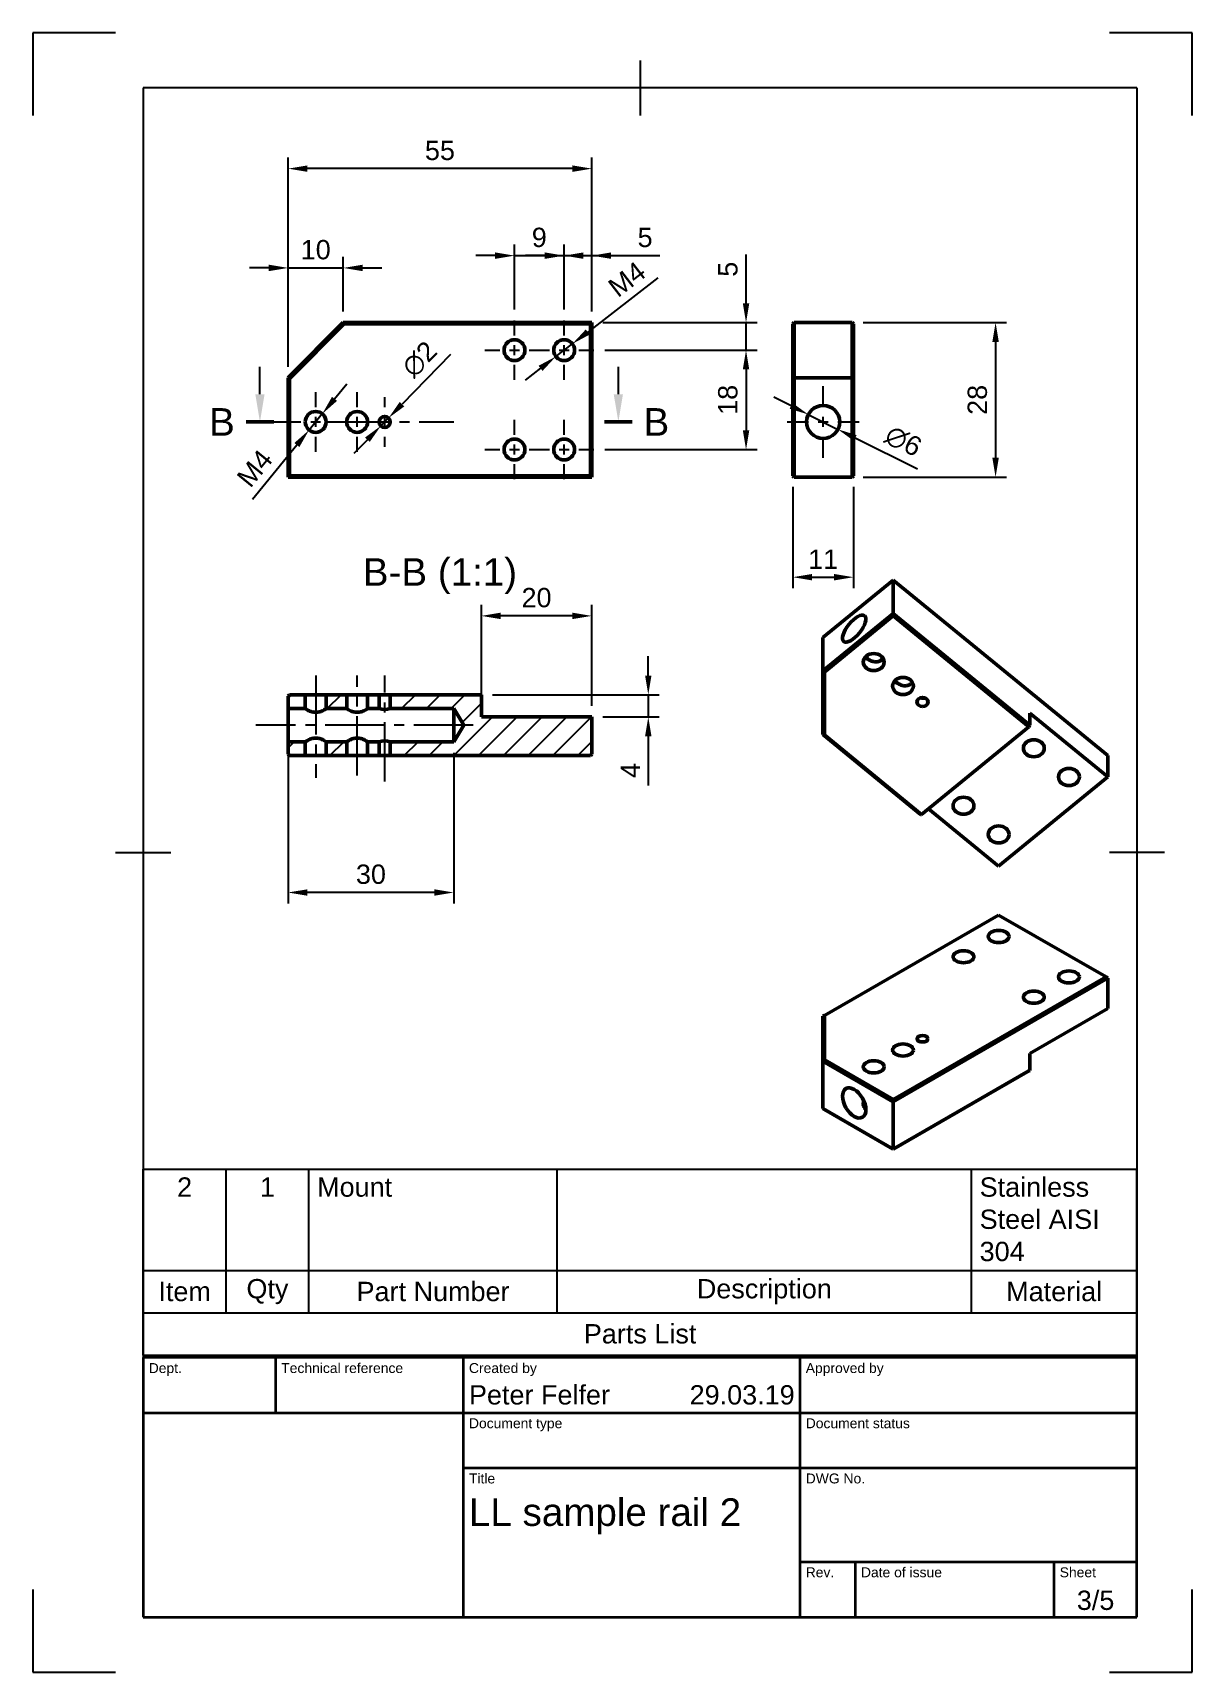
# Model space of a CAD drawing. Header units: millimetres. Extents: x 0 to 210, y 0 to 297.
import ezdxf
from ezdxf.enums import TextEntityAlignment as Align

# ---------------------------------------------------------------- set-up
doc = ezdxf.new("R2010")
doc.units = ezdxf.units.MM
doc.header["$LTSCALE"] = 0.75
doc.linetypes.add('CENTER2', pattern=[28.575, 19.05, -3.175, 3.175, -3.175])
for name, color, linetype, lineweight in [('Border', 7, 'Continuous', 25), ('FD_Dimensions', 7, 'Continuous', 25), ('Hatching', 7, 'Continuous', 25), ('Parts Lists', 7, 'Continuous', 25), ('Section Lines', 7, 'Continuous', 25), ('Smart Centers', 7, 'CENTER2', 25), ('TitleBlock', 7, 'Continuous', 35), ('View Labels', 7, 'Continuous', 25), ('Visible', 7, 'Continuous', 50)]:
    doc.layers.add(name, color=color, linetype=linetype, lineweight=lineweight)
doc.styles.add('FusionTitle', font='')
doc.styles.get("Standard").update_dxf_attribs({"font": 'arial.ttf'})
doc.styles.get('FusionTitle').set_extended_font_data('Arial Unicode MS')
doc.dimstyles.new('Dim-ISO-25', dxfattribs={"dimtxt": 3.5, "dimasz": 3.5, "dimexe": 2, "dimexo": 2, "dimgap": 1.5, "dimtad": 1, "dimzin": 12, "dimdsep": 46, "dimtxsty": 'Standard', "dimcen": 0, "dimazin": 3, "dimtp": 0.1, "dimtm": 0.1, "dimtfac": 0.714, "dimtmove": 0, "dimatfit": 3, "dimfxl": 1, "dimtzin": 12, "dimarcsym": 0})

# ---------------------------------------------------------------- blocks, each defined once
blk = doc.blocks.new('ISO_A4(P)_SHEET')
at = {"layer": 'Border'}
for p, q in [((15, 297), (0, 297)), ((0, 297), (0, 282)), ((210, 297), (195, 297)), ((210, 282), (210, 297)), ((110, 292), (110, 282)), ((200, 287), (20, 287)), ((20, 287), (20, 10)), ((200, 287), (200, 10)), ((15, 148.5), (25, 148.5)), ((205, 148.5), (195, 148.5)), ((0, 15), (0, 0)), ((210, 0), (210, 15)), ((20, 10), (200, 10)), ((0, 0), (15, 0)), ((195, 0), (210, 0))]:
    blk.add_line(p, q, dxfattribs=at)
blk = doc.blocks.new('ISO_TITLEBLOCK')
at = {"layer": 'TitleBlock'}
for p, q in [((0, 47), (-180, 47)), ((-180, 47), (-180, 0)), ((-156, 37), (-156, 47)), ((-122, 0), (-122, 47)), ((-61, 0), (-61, 47)), ((0, 0), (0, 47)), ((-180, 37), (0, 37)), ((-122, 27), (0, 27)), ((-61, 10), (0, 10)), ((-51, 0), (-51, 10)), ((-15, 0), (-15, 10)), ((-180, 0), (0, 0))]:
    blk.add_line(p, q, dxfattribs=at)
at = {"layer": 'TitleBlock', "style": 'FusionTitle'}
for s, p in [('Dept.', (-179, 46)), ('Technical reference', (-155, 46)), ('Created by', (-121, 46)), ('Approved by', (-60, 46)), ('Document type', (-121, 36)), ('Document status', (-60, 36)), ('Title', (-121, 26)), ('DWG No.', (-60, 26)), ('Rev.', (-60, 9)), ('Date of issue', (-50, 9)), ('Sheet', (-14, 9))]:
    blk.add_text(s, height=1.8, dxfattribs=at).set_placement(p, align=Align.TOP_LEFT)
for tag, p, height in [('DEPT', (-179, 38.5), 3.5), ('TECHNICAL_REFERENCE', (-155, 38.5), 3.5), ('CREATED_BY', (-121, 38.5), 3.5), ('APPROVED_BY', (-60, 38.5), 3.5), ('DOCUMENT_TYPE', (-121, 28.5), 3.5), ('DOCUMENT_STATUS', (-60, 28.5), 3.5), ('TITLE_1', (-121, 16.5), 5), ('TITLE_2', (-121, 9), 5), ('TITLE_3', (-121, 1.5), 5), ('DATE_OF_ISSUE', (-50, 1.5), 3.5)]:
    blk.add_attdef(tag, p, '', height=height, dxfattribs=at)
for tag, p in [('CREATED_DATE', (-62, 38.5)), ('APPROVED_DATE', (-1, 38.5))]:
    blk.add_attdef(tag, text='', height=3.5, dxfattribs=at).set_placement(p, align=Align.RIGHT)
for tag, height, p in [('DRAWING_NUMBER', 5, (-30.5, 16.6)), ('REV', 3.5, (-56, 3.1)), ('SHEET', 3.5, (-7.5, 3.1))]:
    blk.add_attdef(tag, text='', height=height, dxfattribs=at).set_placement(p, align=Align.MIDDLE)
blk = doc.blocks.new('*U8')
at = {"layer": 'Smart Centers', "color": 0, "ltscale": 0.75, "transparency": 16777216}
for p, q in [((0, 2.678906), (0, 5.39155)), ((-10.098948, 0), (-2.678906, 0)), ((2.678906, 0), (24.990001, 0)), ((0, -5.39155), (0, -2.678906))]:
    blk.add_line(p, q, dxfattribs=at)
at = {"layer": 'Smart Centers', "color": 0, "linetype": 'Continuous', "ltscale": 0.75, "transparency": 16777216}
for p, q in [((-0.892969, 0), (0.892969, 0)), ((0, -0.892969), (0, 0.892969))]:
    blk.add_line(p, q, dxfattribs=at)
blk = doc.blocks.new('*U9')
at = {"layer": 'Smart Centers', "color": 0, "ltscale": 0.75, "transparency": 16777216}
blk.add_line((9.25, 0), (-30.071452, 0), dxfattribs=at)
blk = doc.blocks.new('*U10')
at = {"layer": 'Smart Centers', "color": 0, "ltscale": 0.75, "transparency": 16777216}
blk.add_line((0, 4.75), (0, -13.811712), dxfattribs=at)
blk = doc.blocks.new('*U11')
at = {"layer": 'Smart Centers', "color": 0, "ltscale": 0.75, "transparency": 16777216}
blk.add_line((0, -13.348011), (0, 4.75), dxfattribs=at)
blk = doc.blocks.new('*U12')
at = {"layer": 'Smart Centers', "color": 0, "ltscale": 0.75, "transparency": 16777216}
blk.add_line((0, -14.429978), (0, 4.75), dxfattribs=at)
blk = doc.blocks.new('*U13')
at = {"layer": 'Smart Centers', "color": 0, "ltscale": 0.75, "transparency": 16777216}
for p, q in [((0, 2.678906), (0, 5.39155)), ((-5.39155, 0), (-2.678906, 0)), ((2.678906, 0), (5.39155, 0)), ((0, -5.39155), (0, -2.678906))]:
    blk.add_line(p, q, dxfattribs=at)
at = {"layer": 'Smart Centers', "color": 0, "linetype": 'Continuous', "ltscale": 0.75, "transparency": 16777216}
for p, q in [((-0.892969, 0), (0.892969, 0)), ((0, -0.892969), (0, 0.892969))]:
    blk.add_line(p, q, dxfattribs=at)
blk = doc.blocks.new('*U14')
at = {"layer": 'Smart Centers', "color": 0, "ltscale": 0.75, "transparency": 16777216}
for p, q in [((0, 2.678906), (0, 4.5)), ((-4.5, 0), (-2.678906, 0)), ((2.678906, 0), (4.5, 0)), ((0, -4.5), (0, -2.678906))]:
    blk.add_line(p, q, dxfattribs=at)
at = {"layer": 'Smart Centers', "color": 0, "linetype": 'Continuous', "ltscale": 0.75, "transparency": 16777216}
for p, q in [((-0.892969, 0), (0.892969, 0)), ((0, -0.892969), (0, 0.892969))]:
    blk.add_line(p, q, dxfattribs=at)
blk = doc.blocks.new('*U15')
at = {"layer": 'Smart Centers', "color": 0, "ltscale": 0.75, "transparency": 16777216}
for p, q in [((0, 2.678906), (0, 5.39155)), ((-5.39155, 0), (-2.678906, 0)), ((2.678906, 0), (5.39155, 0)), ((0, -5.39155), (0, -2.678906))]:
    blk.add_line(p, q, dxfattribs=at)
at = {"layer": 'Smart Centers', "color": 0, "linetype": 'Continuous', "ltscale": 0.75, "transparency": 16777216}
for p, q in [((-0.892969, 0), (0.892969, 0)), ((0, -0.892969), (0, 0.892969))]:
    blk.add_line(p, q, dxfattribs=at)
blk = doc.blocks.new('*U16')
at = {"layer": 'Smart Centers', "color": 0, "ltscale": 0.75, "transparency": 16777216}
for p, q in [((0, 2.678906), (0, 5.39155)), ((-5.39155, 0), (-2.678906, 0)), ((2.678906, 0), (5.39155, 0)), ((0, -5.39155), (0, -2.678906))]:
    blk.add_line(p, q, dxfattribs=at)
at = {"layer": 'Smart Centers', "color": 0, "linetype": 'Continuous', "ltscale": 0.75, "transparency": 16777216}
for p, q in [((-0.892969, 0), (0.892969, 0)), ((0, -0.892969), (0, 0.892969))]:
    blk.add_line(p, q, dxfattribs=at)
blk = doc.blocks.new('*U17')
at = {"layer": 'Smart Centers', "color": 0, "ltscale": 0.75, "transparency": 16777216}
for p, q in [((0, 2.678906), (0, 5.39155)), ((-5.39155, 0), (-2.678906, 0)), ((2.678906, 0), (5.39155, 0)), ((0, -5.39155), (0, -2.678906))]:
    blk.add_line(p, q, dxfattribs=at)
at = {"layer": 'Smart Centers', "color": 0, "linetype": 'Continuous', "ltscale": 0.75, "transparency": 16777216}
for p, q in [((-0.892969, 0), (0.892969, 0)), ((0, -0.892969), (0, 0.892969))]:
    blk.add_line(p, q, dxfattribs=at)
blk = doc.blocks.new('*U18')
at = {"layer": 'Smart Centers', "color": 0, "ltscale": 0.75, "transparency": 16777216}
for p, q in [((0, 2.678906), (0, 5.39155)), ((-5.39155, 0), (-2.678906, 0)), ((2.678906, 0), (5.39155, 0)), ((0, -5.39155), (0, -2.678906))]:
    blk.add_line(p, q, dxfattribs=at)
at = {"layer": 'Smart Centers', "color": 0, "linetype": 'Continuous', "ltscale": 0.75, "transparency": 16777216}
for p, q in [((-0.892969, 0), (0.892969, 0)), ((0, -0.892969), (0, 0.892969))]:
    blk.add_line(p, q, dxfattribs=at)
blk = doc.blocks.new('*U19')
at = {"layer": 'Smart Centers', "color": 0, "ltscale": 0.75, "transparency": 16777216}
for p, q in [((0, 2.678906), (0, 6.5)), ((-6.5, 0), (-2.678906, 0)), ((2.678906, 0), (6.5, 0)), ((0, -6.5), (0, -2.678906))]:
    blk.add_line(p, q, dxfattribs=at)
at = {"layer": 'Smart Centers', "color": 0, "linetype": 'Continuous', "ltscale": 0.75, "transparency": 16777216}
for p, q in [((-0.892969, 0), (0.892969, 0)), ((0, -0.892969), (0, 0.892969))]:
    blk.add_line(p, q, dxfattribs=at)
blk = doc.blocks.new('*D37')
at = {"layer": 'Defpoints', "color": 0, "transparency": 16777216}
for p in [(46.242627, 272.389426), (101.242627, 244.502981), (46.242627, 234.502981)]:
    blk.add_point(p, dxfattribs=at)
at = {"layer": 'FD_Dimensions', "lineweight": -2, "transparency": 16777216}
for p, q in [((46.242627, 236.502981), (46.242627, 274.389426)), ((101.242627, 246.502981), (101.242627, 274.389426)), ((97.742627, 272.389426), (49.742627, 272.389426))]:
    blk.add_line(p, q, dxfattribs=at)
at = {"layer": 'FD_Dimensions', "transparency": 16777216}
for points in [[(49.742627, 272.972759), (49.742627, 271.806093), (46.242627, 272.389426)], [(97.742627, 272.972759), (97.742627, 271.806093), (101.242627, 272.389426)]]:
    blk.add_solid(points, dxfattribs=at)
at = {"layer": 'FD_Dimensions', "color": 0, "transparency": 16777216, "insert": (73.742627, 275.669269), "char_height": 3.5, "attachment_point": 5}
blk.add_mtext('55', dxfattribs=at)
blk = doc.blocks.new('*D38')
at = {"layer": 'Defpoints', "color": 0, "transparency": 16777216}
for p in [(148.399711, 244.502981), (148.399711, 216.502981), (174.383831, 216.502981)]:
    blk.add_point(p, dxfattribs=at)
at = {"layer": 'FD_Dimensions', "lineweight": -2, "transparency": 16777216}
for p, q in [((150.399711, 244.502981), (176.383831, 244.502981)), ((174.383831, 241.002981), (174.383831, 220.002981)), ((150.399711, 216.502981), (176.383831, 216.502981))]:
    blk.add_line(p, q, dxfattribs=at)
at = {"layer": 'FD_Dimensions', "transparency": 16777216}
for points in [[(173.800497, 241.002981), (174.967164, 241.002981), (174.383831, 244.502981)], [(173.800497, 220.002981), (174.967164, 220.002981), (174.383831, 216.502981)]]:
    blk.add_solid(points, dxfattribs=at)
at = {"layer": 'FD_Dimensions', "color": 0, "transparency": 16777216, "insert": (171.096825, 230.502981), "char_height": 3.5, "attachment_point": 5, "rotation": 90}
blk.add_mtext('28', dxfattribs=at)
blk = doc.blocks.new('*D39')
at = {"layer": 'Defpoints', "color": 0, "transparency": 16777216}
for p in [(137.649711, 216.752981), (148.649711, 216.752981), (148.649711, 198.375778)]:
    blk.add_point(p, dxfattribs=at)
at = {"layer": 'FD_Dimensions', "lineweight": -2, "transparency": 16777216}
for p, q in [((137.649711, 214.752981), (137.649711, 196.375778)), ((148.649711, 214.752981), (148.649711, 196.375778)), ((141.149711, 198.375778), (145.149711, 198.375778))]:
    blk.add_line(p, q, dxfattribs=at)
at = {"layer": 'FD_Dimensions', "transparency": 16777216}
for points in [[(141.149711, 198.959111), (141.149711, 197.792444), (137.649711, 198.375778)], [(145.149711, 198.959111), (145.149711, 197.792444), (148.649711, 198.375778)]]:
    blk.add_solid(points, dxfattribs=at)
at = {"layer": 'FD_Dimensions', "color": 0, "transparency": 16777216, "insert": (143.149711, 201.63294), "char_height": 3.5, "attachment_point": 5}
blk.add_mtext('11', dxfattribs=at)
blk = doc.blocks.new('*D40')
at = {"layer": 'Defpoints', "color": 0, "transparency": 16777216}
for p in [(140.467524, 227.846808), (145.831898, 225.159153)]:
    blk.add_point(p, dxfattribs=at)
at = {"layer": 'FD_Dimensions', "lineweight": -2, "transparency": 16777216}
for p, q in [((137.338306, 229.414607), (134.209087, 230.982406)), ((140.467524, 227.846808), (145.831898, 225.159153)), ((160.226241, 217.947309), (148.961116, 223.591354))]:
    blk.add_line(p, q, dxfattribs=at)
at = {"layer": 'FD_Dimensions', "transparency": 16777216}
for points in [[(137.599606, 229.936143), (137.077006, 228.893071), (140.467524, 227.846808)], [(149.222416, 224.112891), (148.699816, 223.069818), (145.831898, 225.159153)]]:
    blk.add_solid(points, dxfattribs=at)
at = {"layer": 'FD_Dimensions', "color": 0, "transparency": 16777216, "insert": (157.674524, 223.011736), "char_height": 3.5, "attachment_point": 5, "rotation": 333.38821164}
blk.add_mtext('∅6', dxfattribs=at)
blk = doc.blocks.new('*D41')
at = {"layer": 'Defpoints', "color": 0, "transparency": 16777216}
for p in [(46.242627, 168.565416), (76.242627, 168.565416), (46.242627, 141.251616)]:
    blk.add_point(p, dxfattribs=at)
at = {"layer": 'FD_Dimensions', "lineweight": -2, "transparency": 16777216}
for p, q in [((46.242627, 166.565416), (46.242627, 139.251616)), ((76.242627, 166.565416), (76.242627, 139.251616)), ((72.742627, 141.251616), (49.742627, 141.251616))]:
    blk.add_line(p, q, dxfattribs=at)
at = {"layer": 'FD_Dimensions', "transparency": 16777216}
for points in [[(49.742627, 141.834949), (49.742627, 140.668282), (46.242627, 141.251616)], [(72.742627, 141.834949), (72.742627, 140.668282), (76.242627, 141.251616)]]:
    blk.add_solid(points, dxfattribs=at)
at = {"layer": 'FD_Dimensions', "color": 0, "transparency": 16777216, "insert": (61.242627, 144.539815), "char_height": 3.5, "attachment_point": 5}
blk.add_mtext('30', dxfattribs=at)
blk = doc.blocks.new('*D42')
at = {"layer": 'Defpoints', "color": 0, "transparency": 16777216}
for p in [(81.242627, 191.364406), (81.242627, 173.065416), (101.242627, 173.065416)]:
    blk.add_point(p, dxfattribs=at)
at = {"layer": 'FD_Dimensions', "lineweight": -2, "transparency": 16777216}
for p, q in [((81.242627, 175.065416), (81.242627, 193.364406)), ((101.242627, 175.065416), (101.242627, 193.364406)), ((97.742627, 191.364406), (84.742627, 191.364406))]:
    blk.add_line(p, q, dxfattribs=at)
at = {"layer": 'FD_Dimensions', "transparency": 16777216}
for points in [[(84.742627, 191.947739), (84.742627, 190.781072), (81.242627, 191.364406)], [(97.742627, 191.947739), (97.742627, 190.781072), (101.242627, 191.364406)]]:
    blk.add_solid(points, dxfattribs=at)
at = {"layer": 'FD_Dimensions', "color": 0, "transparency": 16777216, "insert": (91.242627, 194.651411), "char_height": 3.5, "attachment_point": 5}
blk.add_mtext('20', dxfattribs=at)
blk = doc.blocks.new('*D43')
at = {"layer": 'Defpoints', "color": 0, "transparency": 16777216}
for p in [(81.242627, 177.065416), (101.242627, 173.065416), (111.480385, 173.065416)]:
    blk.add_point(p, dxfattribs=at)
at = {"layer": 'FD_Dimensions', "lineweight": -2, "transparency": 16777216}
for p, q in [((111.480385, 180.565416), (111.480385, 184.065416)), ((83.242627, 177.065416), (113.480385, 177.065416)), ((111.480385, 177.065416), (111.480385, 173.065416)), ((103.242627, 173.065416), (113.480385, 173.065416)), ((111.480385, 169.565416), (111.480385, 160.644543))]:
    blk.add_line(p, q, dxfattribs=at)
at = {"layer": 'FD_Dimensions', "transparency": 16777216}
for points in [[(110.897052, 180.565416), (112.063719, 180.565416), (111.480385, 177.065416)], [(110.897052, 169.565416), (112.063719, 169.565416), (111.480385, 173.065416)]]:
    blk.add_solid(points, dxfattribs=at)
at = {"layer": 'FD_Dimensions', "color": 0, "transparency": 16777216, "insert": (108.230385, 163.354979), "char_height": 3.5, "attachment_point": 5, "rotation": 90}
blk.add_mtext('4', dxfattribs=at)
blk = doc.blocks.new('*D44')
at = {"layer": 'Defpoints', "color": 0, "transparency": 16777216}
for p in [(56.242627, 254.402476), (56.242627, 244.502981), (46.242627, 234.502981)]:
    blk.add_point(p, dxfattribs=at)
at = {"layer": 'FD_Dimensions', "lineweight": -2, "transparency": 16777216}
for p, q in [((46.242627, 236.502981), (46.242627, 256.402476)), ((56.242627, 246.502981), (56.242627, 256.402476)), ((42.742627, 254.402476), (39.242627, 254.402476)), ((46.242627, 254.402476), (56.242627, 254.402476)), ((59.742627, 254.402476), (63.242627, 254.402476))]:
    blk.add_line(p, q, dxfattribs=at)
at = {"layer": 'FD_Dimensions', "transparency": 16777216}
for points in [[(42.742627, 254.985809), (42.742627, 253.819142), (46.242627, 254.402476)], [(59.742627, 254.985809), (59.742627, 253.819142), (56.242627, 254.402476)]]:
    blk.add_solid(points, dxfattribs=at)
at = {"layer": 'FD_Dimensions', "color": 0, "transparency": 16777216, "insert": (51.242627, 257.689481), "char_height": 3.5, "attachment_point": 5}
blk.add_mtext('10', dxfattribs=at)
blk = doc.blocks.new('*D45')
at = {"layer": 'Defpoints', "color": 0, "transparency": 16777216}
for p in [(63.044976, 225.786543), (64.440278, 227.219419)]:
    blk.add_point(p, dxfattribs=at)
at = {"layer": 'FD_Dimensions', "lineweight": -2, "transparency": 16777216}
for p, q in [((75.649088, 238.730076), (66.882055, 229.726952)), ((63.044976, 225.786543), (64.440278, 227.219419)), ((60.603199, 223.279009), (58.161421, 220.771476))]:
    blk.add_line(p, q, dxfattribs=at)
at = {"layer": 'FD_Dimensions', "transparency": 16777216}
for points in [[(66.464133, 230.133915), (67.299978, 229.319989), (64.440278, 227.219419)], [(60.185277, 223.685972), (61.021121, 222.872046), (63.044976, 225.786543)]]:
    blk.add_solid(points, dxfattribs=at)
at = {"layer": 'FD_Dimensions', "color": 0, "transparency": 16777216, "insert": (70.061396, 237.843752), "char_height": 3.5, "attachment_point": 5, "rotation": 45.76116318}
blk.add_mtext('∅2', dxfattribs=at)
blk = doc.blocks.new('*D46')
at = {"layer": 'Defpoints', "color": 0, "transparency": 16777216}
for p in [(97.741408, 240.656938), (94.743846, 238.349023)]:
    blk.add_point(p, dxfattribs=at)
at = {"layer": 'FD_Dimensions', "lineweight": -2, "transparency": 16777216}
for p, q in [((113.231802, 252.58347), (100.514653, 242.792145)), ((94.743846, 238.349023), (97.741408, 240.656938)), ((91.970601, 236.213816), (89.197355, 234.078609))]:
    blk.add_line(p, q, dxfattribs=at)
at = {"layer": 'FD_Dimensions', "transparency": 16777216}
for points in [[(100.158785, 243.254353), (100.870521, 242.329938), (97.741408, 240.656938)], [(91.614733, 236.676024), (92.326469, 235.751608), (94.743846, 238.349023)]]:
    blk.add_solid(points, dxfattribs=at)
at = {"layer": 'FD_Dimensions', "color": 0, "transparency": 16777216, "insert": (107.60703, 252.354477), "char_height": 3.5, "attachment_point": 5, "rotation": 37.59376886}
blk.add_mtext('M4', dxfattribs=at)
blk = doc.blocks.new('*D47')
at = {"layer": 'Defpoints', "color": 0, "transparency": 16777216}
for p in [(52.438174, 227.968801), (50.047081, 225.03716)]:
    blk.add_point(p, dxfattribs=at)
at = {"layer": 'FD_Dimensions', "lineweight": -2, "transparency": 16777216}
for p, q in [((54.650334, 230.681059), (56.862495, 233.393318)), ((52.438174, 227.968801), (50.047081, 225.03716)), ((39.807807, 212.48312), (47.83492, 222.324902))]:
    blk.add_line(p, q, dxfattribs=at)
at = {"layer": 'FD_Dimensions', "transparency": 16777216}
for points in [[(54.198291, 231.049753), (55.102377, 230.312366), (52.438174, 227.968801)], [(47.382877, 222.693595), (48.286963, 221.956208), (50.047081, 225.03716)]]:
    blk.add_solid(points, dxfattribs=at)
at = {"layer": 'FD_Dimensions', "color": 0, "transparency": 16777216, "insert": (40.194494, 218.099256), "char_height": 3.5, "attachment_point": 5, "rotation": 50.79877016}
blk.add_mtext('M4', dxfattribs=at)
blk = doc.blocks.new('*D48')
at = {"layer": 'Defpoints', "color": 0, "transparency": 16777216}
for p in [(96.242627, 256.626545), (87.242627, 244.894531), (96.242627, 244.894531)]:
    blk.add_point(p, dxfattribs=at)
at = {"layer": 'FD_Dimensions', "lineweight": -2, "transparency": 16777216}
for p, q in [((87.242627, 246.894531), (87.242627, 258.626545)), ((96.242627, 246.894531), (96.242627, 258.626545)), ((83.742627, 256.626545), (80.242627, 256.626545)), ((87.242627, 256.626545), (96.242627, 256.626545)), ((99.742627, 256.626545), (103.242627, 256.626545))]:
    blk.add_line(p, q, dxfattribs=at)
at = {"layer": 'FD_Dimensions', "transparency": 16777216}
for points in [[(83.742627, 257.209878), (83.742627, 256.043211), (87.242627, 256.626545)], [(99.742627, 257.209878), (99.742627, 256.043211), (96.242627, 256.626545)]]:
    blk.add_solid(points, dxfattribs=at)
at = {"layer": 'FD_Dimensions', "color": 0, "transparency": 16777216, "insert": (91.742627, 259.91355), "char_height": 3.5, "attachment_point": 5}
blk.add_mtext('9', dxfattribs=at)
blk = doc.blocks.new('*D49')
at = {"layer": 'Defpoints', "color": 0, "transparency": 16777216}
for p in [(101.242627, 256.626545), (96.242627, 244.894531), (101.242627, 244.502981)]:
    blk.add_point(p, dxfattribs=at)
at = {"layer": 'FD_Dimensions', "lineweight": -2, "transparency": 16777216}
for p, q in [((96.242627, 246.894531), (96.242627, 258.626545)), ((101.242627, 246.502981), (101.242627, 258.626545)), ((92.742627, 256.626545), (89.242627, 256.626545)), ((96.242627, 256.626545), (101.242627, 256.626545)), ((104.742627, 256.626545), (113.563227, 256.626545))]:
    blk.add_line(p, q, dxfattribs=at)
at = {"layer": 'FD_Dimensions', "transparency": 16777216}
for points in [[(92.742627, 257.209878), (92.742627, 256.043211), (96.242627, 256.626545)], [(104.742627, 257.209878), (104.742627, 256.043211), (101.242627, 256.626545)]]:
    blk.add_solid(points, dxfattribs=at)
at = {"layer": 'FD_Dimensions', "color": 0, "transparency": 16777216, "insert": (110.902927, 259.906388), "char_height": 3.5, "attachment_point": 5}
blk.add_mtext('5', dxfattribs=at)
blk = doc.blocks.new('*D50')
at = {"layer": 'Defpoints', "color": 0, "transparency": 16777216}
for p in [(101.634177, 239.502981), (101.634177, 221.502981), (129.19037, 221.502981)]:
    blk.add_point(p, dxfattribs=at)
at = {"layer": 'FD_Dimensions', "color": 0, "lineweight": -2, "transparency": 16777216}
for p, q in [((103.634177, 239.502981), (131.19037, 239.502981)), ((129.19037, 236.002981), (129.19037, 225.002981)), ((103.634177, 221.502981), (131.19037, 221.502981))]:
    blk.add_line(p, q, dxfattribs=at)
at = {"layer": 'FD_Dimensions', "color": 0, "transparency": 16777216}
for points in [[(128.607037, 236.002981), (129.773703, 236.002981), (129.19037, 239.502981)], [(128.607037, 225.002981), (129.773703, 225.002981), (129.19037, 221.502981)]]:
    blk.add_solid(points, dxfattribs=at)
at = {"layer": 'FD_Dimensions', "color": 0, "transparency": 16777216, "insert": (125.903364, 230.502981), "char_height": 3.5, "attachment_point": 5, "rotation": 90}
blk.add_mtext('18', dxfattribs=at)
blk = doc.blocks.new('*D51')
at = {"layer": 'Defpoints', "color": 0, "transparency": 16777216}
for p in [(101.242627, 244.502981), (101.634177, 239.502981), (129.19037, 239.502981)]:
    blk.add_point(p, dxfattribs=at)
at = {"layer": 'FD_Dimensions', "color": 0, "lineweight": -2, "transparency": 16777216}
for p, q in [((129.19037, 248.002981), (129.19037, 256.823581)), ((103.242627, 244.502981), (131.19037, 244.502981)), ((129.19037, 239.502981), (129.19037, 244.502981)), ((103.634177, 239.502981), (131.19037, 239.502981)), ((129.19037, 236.002981), (129.19037, 232.502981))]:
    blk.add_line(p, q, dxfattribs=at)
at = {"layer": 'FD_Dimensions', "color": 0, "transparency": 16777216}
for points in [[(128.607037, 248.002981), (129.773703, 248.002981), (129.19037, 244.502981)], [(128.607037, 236.002981), (129.773703, 236.002981), (129.19037, 239.502981)]]:
    blk.add_solid(points, dxfattribs=at)
at = {"layer": 'FD_Dimensions', "color": 0, "transparency": 16777216, "insert": (125.910527, 254.163281), "char_height": 3.5, "attachment_point": 5, "rotation": 90}
blk.add_mtext('5', dxfattribs=at)
blk = doc.blocks.new('*T35')
at = {"layer": 'Parts Lists', "color": 0, "linetype": 'ByBlock', "lineweight": -2, "transparency": 16777216}
for p, q in [((0, 33.695771), (180, 33.695771)), ((0, 0), (0, 33.695771)), ((15, 7.666667), (15, 33.695771)), ((30, 7.666667), (30, 33.695771)), ((75, 7.666667), (75, 33.695771)), ((150, 7.666667), (150, 33.695771)), ((180, 0), (180, 33.695771)), ((0, 15.333333), (180, 15.333333)), ((0, 7.666667), (180, 7.666667)), ((0, 0), (180, 0))]:
    blk.add_line(p, q, dxfattribs=at)
at = {"layer": 'Parts Lists', "color": 0, "transparency": 16777216, "char_height": 3.5}
for s, insert, width, attachment_point in [('2', (7.5, 32.195771), 12, 2), ('1', (22.5, 32.195771), 12, 2), ('Mount', (31.5, 32.195771), 42, 1), ('Stainless Steel AISI 304', (151.5, 32.195771), 27, 1), ('Item', (7.5, 11.5), 12, 5), ('Qty', (22.5, 11.5), 12, 5), ('Part Number', (52.5, 11.5), 42, 5), ('Description', (112.5, 11.5), 72, 5), ('Material', (165, 11.5), 27, 5), ('Parts List', (90, 3.833333), 177, 5)]:
    blk.add_mtext(s, dxfattribs=dict(at, insert=insert, width=width, attachment_point=attachment_point))

msp = doc.modelspace()

# ---------------------------------------------------------------- hatches: boundary and pattern name
at = {"layer": 'Hatching'}
h = msp.add_hatch(dxfattribs=at)
h.set_pattern_fill('ANSI31', color=256, style=0)
h.paths.add_polyline_path([(46.493, 177.065), (46.243, 176.815), (46.243, 174.565), (49.351, 174.565), (49.351, 177.065)], flags=0)
h.paths.add_polyline_path([(46.243, 168.565), (46.243, 166.315), (46.493, 166.065), (49.351, 166.065), (49.351, 168.565)], flags=0)
h.paths.add_polyline_path([(60.634, 166.065), (62.743, 166.065), (62.743, 168.565), (60.634, 168.565)], flags=0)
h.paths.add_polyline_path([(62.743, 174.565), (62.743, 177.065), (60.634, 177.065), (60.634, 174.565)], flags=0)
h.paths.add_polyline_path([(76.243, 174.565), (78.045, 171.565), (76.243, 168.565), (64.743, 168.565), (64.743, 166.065), (100.993, 166.065), (101.243, 166.315), (101.243, 173.065), (81.243, 173.065), (81.243, 177.065), (64.743, 177.065), (64.743, 174.565)], flags=0)
h.paths.add_polyline_path([(53.134, 174.565), (56.851, 174.565), (56.851, 177.065), (53.134, 177.065)], flags=0)
h.paths.add_polyline_path([(56.851, 168.565), (53.134, 168.565), (53.134, 166.065), (56.851, 166.065)], flags=0)

# ---------------------------------------------------------------- linework, layer by layer
at = {"layer": 'Section Lines'}
for p, q in [((41.144, 231.503), (41.144, 236.503)), ((106.06, 231.503), (106.06, 236.503))]:
    msp.add_line(p, q, dxfattribs=at)
at = {"layer": 'Section Lines', "lineweight": 50}
for p, q in [((38.644, 226.503), (43.644, 226.503)), ((108.56, 226.503), (103.56, 226.503))]:
    msp.add_line(p, q, dxfattribs=at)
at = {"layer": 'Section Lines'}
for points in [[(41.977, 231.503), (41.144, 226.503), (40.31, 231.503)], [(106.893, 231.503), (106.06, 226.503), (105.226, 231.503)]]:
    msp.add_solid(points, dxfattribs=at)
at = {"layer": 'Visible', "extrusion": (-1e-16, -1, 0)}
for p, q in [((56.243, 244.503), (46.243, 234.503)), ((46.493, 234.399), (56.346, 244.253)), ((56.346, 244.253), (56.243, 244.503)), ((101.243, 244.503), (56.243, 244.503)), ((56.346, 244.253), (100.993, 244.253)), ((100.993, 244.253), (101.243, 244.503)), ((100.993, 244.253), (100.993, 216.753)), ((101.243, 216.503), (101.243, 244.503)), ((137.65, 244.253), (137.9, 244.503)), ((137.65, 244.253), (137.65, 234.399)), ((148.4, 244.503), (137.9, 244.503)), ((137.9, 234.503), (137.9, 244.503)), ((148.65, 244.253), (148.4, 244.503)), ((148.4, 244.503), (148.4, 234.503)), ((148.65, 234.399), (148.65, 244.253)), ((46.493, 234.399), (46.243, 234.503)), ((46.243, 234.503), (46.243, 216.503)), ((46.493, 216.753), (46.493, 234.399)), ((137.9, 234.503), (137.65, 234.399)), ((137.65, 234.399), (137.65, 216.753)), ((137.9, 234.503), (148.4, 234.503)), ((137.9, 216.503), (137.9, 234.503)), ((148.65, 234.399), (148.4, 234.503)), ((148.4, 234.503), (148.4, 216.503)), ((148.65, 216.753), (148.65, 234.399)), ((46.493, 216.753), (46.243, 216.503)), ((46.243, 216.503), (101.243, 216.503)), ((100.993, 216.753), (46.493, 216.753)), ((101.243, 216.503), (100.993, 216.753)), ((137.9, 216.503), (137.65, 216.753)), ((137.9, 216.503), (148.4, 216.503)), ((148.65, 216.753), (148.4, 216.503))]:
    msp.add_line(p, q, dxfattribs=at)
at = {"layer": 'Visible', "extrusion": (0.707107, 0.578093, 0.407196)}
for p, q in [((143.122, 187.457), (155.849, 197.862)), ((155.849, 191.816), (155.849, 197.862)), ((155.849, 197.862), (194.74, 166.067)), ((155.849, 191.816), (143.122, 181.41)), ((143.372, 181.182), (155.849, 191.383)), ((155.849, 191.816), (155.849, 191.383)), ((180.598, 171.583), (155.849, 191.816)), ((155.849, 191.383), (180.421, 171.294)), ((143.122, 181.41), (143.122, 187.457)), ((143.122, 181.41), (143.122, 169.848)), ((143.122, 181.41), (143.372, 181.182)), ((143.372, 169.789), (143.372, 181.182)), ((180.598, 171.583), (180.598, 173.742)), ((180.598, 173.742), (194.74, 162.18)), ((143.372, 169.789), (143.122, 169.848)), ((143.122, 169.848), (160.799, 155.396)), ((160.976, 155.397), (143.372, 169.789)), ((160.976, 155.397), (180.421, 171.294)), ((180.421, 171.294), (180.598, 171.583)), ((194.74, 166.067), (194.74, 162.18)), ((194.74, 162.18), (174.941, 145.994)), ((160.799, 155.396), (160.976, 155.397)), ((174.941, 145.994), (162.208, 156.404))]:
    msp.add_line(p, q, dxfattribs=at)
at = {"layer": 'Visible', "extrusion": (0, 0, -1)}
for p, q in [((46.493, 177.065), (46.243, 176.815)), ((46.243, 176.815), (46.243, 174.565)), ((49.351, 177.065), (46.493, 177.065)), ((49.351, 177.065), (53.134, 177.065)), ((49.351, 174.565), (49.351, 177.065)), ((53.134, 177.065), (53.134, 174.565)), ((56.851, 177.065), (53.134, 177.065)), ((56.851, 174.565), (56.851, 177.065)), ((56.851, 177.065), (60.634, 177.065)), ((60.634, 177.065), (60.634, 174.565)), ((62.743, 177.065), (60.634, 177.065)), ((62.743, 174.565), (62.743, 177.065)), ((62.743, 177.065), (64.743, 177.065)), ((64.743, 177.065), (64.743, 174.565)), ((81.243, 177.065), (64.743, 177.065)), ((81.243, 173.065), (81.243, 177.065)), ((46.243, 174.565), (49.351, 174.565)), ((46.243, 168.565), (46.243, 174.565)), ((53.134, 174.565), (56.851, 174.565)), ((60.634, 174.565), (62.743, 174.565)), ((64.743, 174.565), (76.243, 174.565)), ((76.243, 174.565), (78.045, 171.565)), ((76.243, 168.565), (76.243, 174.565)), ((101.243, 173.065), (81.243, 173.065)), ((101.243, 166.315), (101.243, 173.065)), ((78.045, 171.565), (76.243, 168.565)), ((49.351, 168.565), (46.243, 168.565)), ((46.243, 168.565), (46.243, 166.315)), ((49.351, 166.065), (49.351, 168.565)), ((53.134, 168.565), (53.134, 166.065)), ((56.851, 168.565), (53.134, 168.565)), ((56.851, 166.065), (56.851, 168.565)), ((60.634, 168.565), (60.634, 166.065)), ((62.743, 168.565), (60.634, 168.565)), ((62.743, 166.065), (62.743, 168.565)), ((64.743, 168.565), (64.743, 166.065)), ((76.243, 168.565), (64.743, 168.565)), ((46.243, 166.315), (46.493, 166.065)), ((46.493, 166.065), (49.351, 166.065)), ((53.134, 166.065), (49.351, 166.065)), ((53.134, 166.065), (56.851, 166.065)), ((60.634, 166.065), (56.851, 166.065)), ((60.634, 166.065), (62.743, 166.065)), ((64.743, 166.065), (62.743, 166.065)), ((64.743, 166.065), (100.993, 166.065)), ((100.993, 166.065), (101.243, 166.315))]:
    msp.add_line(p, q, dxfattribs=at)
at = {"layer": 'Visible', "extrusion": (0.707107, -0.407196, 0.578093)}
for p, q in [((143.372, 118.972), (174.941, 137.152)), ((174.941, 137.152), (194.387, 125.954)), ((194.387, 125.954), (155.849, 103.762)), ((155.849, 103.354), (194.74, 125.749)), ((194.74, 125.749), (194.387, 125.954)), ((194.74, 125.749), (194.74, 120.231)), ((143.372, 118.972), (143.122, 118.827)), ((143.122, 118.827), (143.122, 110.683)), ((143.372, 110.947), (143.372, 118.972)), ((180.598, 112.087), (194.74, 120.231)), ((143.372, 110.947), (143.122, 110.683)), ((143.122, 110.683), (155.849, 103.354)), ((143.122, 102.099), (143.122, 110.683)), ((155.849, 103.762), (143.372, 110.947)), ((180.598, 109.021), (180.598, 112.087)), ((180.598, 109.021), (155.849, 94.769)), ((155.849, 94.769), (180.421, 108.919)), ((180.421, 108.919), (180.598, 109.021)), ((143.122, 102.099), (143.372, 101.954)), ((155.849, 94.769), (143.122, 102.099)), ((143.372, 101.954), (155.849, 94.769)), ((155.849, 103.762), (155.849, 103.354)), ((155.849, 94.769), (155.849, 103.354)), ((155.849, 94.769), (155.849, 94.769))]:
    msp.add_line(p, q, dxfattribs=at)
at = {"layer": 'Visible', "extrusion": (0, 0, -1)}
for centre, radius in [((-87.243, 239.503), 1.892), ((-96.243, 239.503), 1.892), ((-143.15, 226.503), 3), ((-51.243, 226.503), 1.892), ((-58.743, 226.503), 1.892), ((-63.743, 226.503), 1), ((-87.243, 221.503), 1.892), ((-96.243, 221.503), 1.892)]:
    msp.add_circle(centre, radius, dxfattribs=at)
for centre, start, end in [((-63.743, 177.409), 250.62626, 289.37374), ((-63.743, 165.722), 70.62626, 109.37374)]:
    msp.add_arc(centre, 3.014, start, end, dxfattribs=at)
at = {"layer": 'Visible', "extrusion": (5e-16, -7e-16, -1)}
msp.add_ellipse((148.778, 189.058), major_axis=(1.899, 2.323), ratio=0.4071957, dxfattribs=at)
at = {"layer": 'Visible', "extrusion": (4e-16, -8e-16, -1)}
for centre, major_axis, start_param, end_param in [((152.314, 183.001), (-1.892, 0), 4.712389, 10.9955743), ((157.617, 178.665), (1.892, 0), 1.5707963, 7.8539816)]:
    msp.add_ellipse(centre, major_axis=major_axis, ratio=0.8175471, start_param=start_param, end_param=end_param, dxfattribs=at)
at = {"layer": 'Visible', "extrusion": (4e-16, -6e-16, -1)}
msp.add_ellipse((161.153, 175.774), major_axis=(1, 0), ratio=0.8175471, start_param=1.5707963, end_param=7.8539816, dxfattribs=at)
at = {"layer": 'Visible'}
for centre in [(181.305, 167.383), (187.669, 162.18), (168.577, 156.977)]:
    msp.add_ellipse(centre, major_axis=(1.892, 0), ratio=0.8175471, dxfattribs=at)
msp.add_ellipse((174.941, 151.775), major_axis=(-1.892, 0), ratio=0.8175471, start_param=3.1415927, end_param=9.424778, dxfattribs=at)
at = {"layer": 'Visible', "extrusion": (1e-16, 3e-16, -1)}
for centre, major_axis, ratio, start_param, end_param in [((174.941, 133.283), (-1.892, 0), 0.5758617, 3.1415927, 9.424778), ((187.669, 125.954), (-1.892, 0), 0.5758617, 3.1415927, 9.424778), ((181.305, 122.289), (-1.892, 0), 0.5758617, 3.1415927, 9.424778), ((157.617, 112.72), (-1.892, 0), 0.5758617, 3.1415927, 9.424778), ((152.314, 109.666), (-1.892, 0), 0.5758617, 3.1415927, 9.424778), ((148.778, 103.133), (-1.497, 2.6), 0.5780931, 4.712389, 10.9955743)]:
    msp.add_ellipse(centre, major_axis=major_axis, ratio=ratio, start_param=start_param, end_param=end_param, dxfattribs=at)
msp.add_ellipse((168.577, 129.619), major_axis=(1.892, 0), ratio=0.5758617, dxfattribs=at)
at = {"layer": 'Visible', "extrusion": (1e-16, 2e-16, -1)}
msp.add_ellipse((161.153, 114.756), major_axis=(-1, 0), ratio=0.5758617, start_param=3.1415927, end_param=9.424778, dxfattribs=at)
at = {"layer": 'Visible'}
msp.add_open_spline([(150.976, 183.733), (150.907, 183.79), (150.842, 183.849), (150.783, 183.908)], degree=3, dxfattribs=at)
at = {"layer": 'Visible', "extrusion": (-6.064e-13, 9.996e-13, -1)}
msp.add_open_spline([(153.978, 183.735), (153.89, 183.583), (153.778, 183.45), (153.478, 183.205), (153.261, 183.105), (152.794, 183.017), (152.545, 183.028), (152.081, 183.122), (151.832, 183.212), (151.368, 183.447), (151.151, 183.591), (150.976, 183.733)], degree=3, knots=[0.83196568, 0.83196568, 0.83196568, 0.83196568, 0.88572677, 0.88572677, 0.95923123, 0.95923123, 1.03273568, 1.03273568, 1.10685235, 1.10685235, 1.18096903, 1.18096903, 1.18096903, 1.18096903], dxfattribs=at)
at = {"layer": 'Visible', "extrusion": (1.79018e-10, 2.08771e-10, -1)}
msp.add_open_spline([(156.28, 179.398), (156.21, 179.455), (156.145, 179.513), (156.086, 179.572)], degree=3, dxfattribs=at)
at = {"layer": 'Visible', "extrusion": (1.2e-15, -2.5346e-12, -1)}
msp.add_open_spline([(159.282, 179.399), (159.193, 179.247), (159.081, 179.115), (158.781, 178.869), (158.564, 178.769), (158.098, 178.681), (157.848, 178.692), (157.384, 178.787), (157.136, 178.877), (156.671, 179.112), (156.454, 179.255), (156.28, 179.398)], degree=3, knots=[0.83196568, 0.83196568, 0.83196568, 0.83196568, 0.88572677, 0.88572677, 0.95923123, 0.95923123, 1.03273568, 1.03273568, 1.10685235, 1.10685235, 1.18096903, 1.18096903, 1.18096903, 1.18096903], dxfattribs=at)
at = {"layer": 'Visible', "extrusion": (-1.784e-12, 9.206e-12, -1)}
msp.add_open_spline([(160.788, 176.536), (160.906, 176.488), (161.033, 176.457), (161.277, 176.433), (161.411, 176.44), (161.562, 176.48), (161.59, 176.489), (161.617, 176.499)], degree=3, knots=[0.03966038, 0.03966038, 0.03966038, 0.03966038, 0.075987636, 0.075987636, 0.113963833, 0.113963833, 0.1226582, 0.1226582, 0.1226582, 0.1226582], dxfattribs=at)
at = {"layer": 'Visible'}
for points, knots in [([(49.351, 174.565), (49.351, 174.565), (49.402, 174.533), (49.597, 174.416), (49.742, 174.332), (50.07, 174.169), (50.278, 174.076), (50.74, 173.937), (50.996, 173.894), (51.49, 173.894), (51.745, 173.937), (52.208, 174.076), (52.415, 174.169), (52.744, 174.332), (52.888, 174.416), (53.084, 174.533), (53.134, 174.565), (53.134, 174.565)], [0.29524226, 0.29524226, 0.29524226, 0.29524226, 0.36874671, 0.36874671, 0.44225116, 0.44225116, 0.51636784, 0.51636784, 0.59048451, 0.59048451, 0.66460119, 0.66460119, 0.73871786, 0.73871786, 0.81222232, 0.81222232, 0.88572677, 0.88572677, 0.88572677, 0.88572677]), ([(56.851, 174.565), (56.851, 174.565), (56.902, 174.533), (57.097, 174.416), (57.242, 174.332), (57.57, 174.169), (57.778, 174.076), (58.24, 173.937), (58.496, 173.894), (58.99, 173.894), (59.245, 173.937), (59.708, 174.076), (59.915, 174.169), (60.244, 174.332), (60.388, 174.416), (60.584, 174.533), (60.634, 174.565), (60.634, 174.565)], [0.29524226, 0.29524226, 0.29524226, 0.29524226, 0.36874671, 0.36874671, 0.44225116, 0.44225116, 0.51636784, 0.51636784, 0.59048451, 0.59048451, 0.66460119, 0.66460119, 0.73871786, 0.73871786, 0.81222232, 0.81222232, 0.88572677, 0.88572677, 0.88572677, 0.88572677]), ([(53.134, 168.565), (53.134, 168.565), (53.084, 168.598), (52.888, 168.715), (52.744, 168.799), (52.415, 168.962), (52.208, 169.054), (51.745, 169.193), (51.49, 169.237), (50.996, 169.237), (50.74, 169.193), (50.278, 169.054), (50.07, 168.962), (49.742, 168.799), (49.597, 168.715), (49.402, 168.598), (49.351, 168.565), (49.351, 168.565)], [0.29524226, 0.29524226, 0.29524226, 0.29524226, 0.36874671, 0.36874671, 0.44225116, 0.44225116, 0.51636784, 0.51636784, 0.59048451, 0.59048451, 0.66460119, 0.66460119, 0.73871786, 0.73871786, 0.81222232, 0.81222232, 0.88572677, 0.88572677, 0.88572677, 0.88572677]), ([(60.634, 168.565), (60.634, 168.565), (60.584, 168.598), (60.388, 168.715), (60.244, 168.799), (59.915, 168.962), (59.708, 169.054), (59.245, 169.193), (58.99, 169.237), (58.496, 169.237), (58.24, 169.193), (57.778, 169.054), (57.57, 168.962), (57.242, 168.799), (57.097, 168.715), (56.902, 168.598), (56.851, 168.565), (56.851, 168.565)], [0.29524226, 0.29524226, 0.29524226, 0.29524226, 0.36874671, 0.36874671, 0.44225116, 0.44225116, 0.51636784, 0.51636784, 0.59048451, 0.59048451, 0.66460119, 0.66460119, 0.73871786, 0.73871786, 0.81222232, 0.81222232, 0.88572677, 0.88572677, 0.88572677, 0.88572677]), ([(150.529, 103.511), (150.457, 103.339), (150.422, 103.15), (150.422, 102.774), (150.467, 102.562), (150.643, 102.226), (150.76, 102.094), (150.899, 101.996)], [0.08346261, 0.08346261, 0.08346261, 0.08346261, 0.14823335, 0.14823335, 0.2217378, 0.2217378, 0.28395338, 0.28395338, 0.28395338, 0.28395338])]:
    msp.add_open_spline(points, degree=3, knots=knots, dxfattribs=at)

# ---------------------------------------------------------------- block references
msp.add_blockref('*T35', (20, 57.448))
at = {"layer": 'Border'}
msp.add_blockref('ISO_A4(P)_SHEET', (0, 0), dxfattribs=at)
at = {"layer": 'Smart Centers', "ltscale": 0.75}
for name, p in [('*U15', (87.243, 239.503)), ('*U16', (96.243, 239.503)), ('*U8', (51.243, 226.503)), ('*U13', (58.743, 226.503)), ('*U19', (143.15, 226.503)), ('*U14', (63.743, 226.503)), ('*U17', (87.243, 221.503)), ('*U18', (96.243, 221.503)), ('*U10', (51.243, 175.815)), ('*U11', (58.743, 175.815)), ('*U12', (63.743, 175.815)), ('*U9', (70.493, 171.565))]:
    msp.add_blockref(name, p, dxfattribs=at)
at = {"layer": 'TitleBlock'}
msp.add_blockref('ISO_TITLEBLOCK', (200, 10), dxfattribs=at).add_auto_attribs({'CREATED_DATE': '29.03.19', 'SHEET': '3/5', 'TITLE_1': 'LL sample rail 2', 'CREATED_BY': 'Peter Felfer'})

# ---------------------------------------------------------------- texts
at = {"layer": 'Section Lines', "char_height": 5, "attachment_point": 5}
for insert in [(34.256, 226.503), (112.948, 226.503)]:
    msp.add_mtext('B', dxfattribs=dict(at, insert=insert))
at = {"layer": 'View Labels', "insert": (73.743, 195.315), "char_height": 5, "width": 29.68281, "attachment_point": 8}
msp.add_mtext('B-B (1:1)', dxfattribs=at)

# ---------------------------------------------------------------- dimensions: what is measured, and where the dimension line sits
at = {"layer": 'FD_Dimensions'}
for base, p1, p2, angle, override, picture, middle in [((46.243, 272.389), (101.243, 244.503), (46.243, 234.503), 180, {"dimlfac": 1, "dimclrd": 256, "dimclre": 256}, '*D37', (73.743, 275.669)), ((96.243, 256.627), (87.243, 244.895), (96.243, 244.895), 180, {"dimlfac": 1, "dimclrd": 256, "dimclre": 256}, '*D48', (91.743, 259.914)), ((101.243, 256.627), (96.243, 244.895), (101.243, 244.503), 180, {"dimlfac": 1, "dimclrd": 256, "dimclre": 256}, '*D49', (110.903, 259.906)), ((174.384, 216.503), (148.4, 244.503), (148.4, 216.503), 270, {"dimlfac": 1, "dimclrd": 256, "dimclre": 256}, '*D38', (171.097, 230.503)), ((129.19, 221.503), (101.634, 239.503), (101.634, 221.503), 90, {"dimlfac": 1}, '*D50', (125.903, 230.503)), ((111.48, 173.065), (81.243, 177.065), (101.243, 173.065), 270, {"dimlfac": 1, "dimclrd": 256, "dimclre": 256}, '*D43', (108.23, 163.355)), ((46.243, 141.252), (76.243, 168.565), (46.243, 168.565), 180, {"dimlfac": 1, "dimclrd": 256, "dimclre": 256}, '*D41', (61.243, 144.54))]:
    dim = msp.add_linear_dim(base=base, p1=p1, p2=p2, angle=angle, dimstyle='Dim-ISO-25', override=override, dxfattribs=at)
    dim.commit()
    dim.dimension.update_dxf_attribs({"geometry": picture, "text_midpoint": middle})
for base, p1, p2, picture, middle in [((56.243, 254.402), (46.243, 234.503), (56.243, 244.503), '*D44', (51.243, 257.689)), ((148.65, 198.376), (137.65, 216.753), (148.65, 216.753), '*D39', (143.15, 201.633))]:
    dim = msp.add_linear_dim(base=base, p1=p1, p2=p2, dimstyle='Dim-ISO-25', override={"dimlfac": 1, "dimclrd": 256, "dimclre": 256}, dxfattribs=at)
    dim.commit()
    dim.dimension.update_dxf_attribs({"geometry": picture, "text_midpoint": middle})
for p1, p2, picture, middle in [((94.744, 238.349), (97.741, 240.657), '*D46', (109.59, 249.779)), ((52.438, 227.969), (50.047, 225.037), '*D47', (42.713, 216.045))]:
    dim = msp.add_diameter_dim_2p(p1=p1, p2=p2, text='M4', dimstyle='Dim-ISO-25', override={"dimlfac": 1, "dimclrd": 256, "dimclre": 256}, dxfattribs=at)
    dim.commit()
    dim.dimension.update_dxf_attribs({"geometry": picture, "text_midpoint": middle, "dimtype": 163})
dim = msp.add_linear_dim(base=(129.19, 239.503), p1=(101.243, 244.503), p2=(101.634, 239.503), angle=270, dimstyle='Dim-ISO-25', override={"dimlfac": 1}, dxfattribs=at)
dim.commit()
dim.dimension.update_dxf_attribs({"geometry": '*D51', "text_midpoint": (129.19, 254.163), "dimtype": 160})
dim = msp.add_diameter_dim_2p(p1=(63.045, 225.787), p2=(64.44, 227.219), dimstyle='Dim-ISO-25', override={"dimlfac": 1, "dimclrd": 256, "dimclre": 256}, dxfattribs=at)
dim.commit()
dim.dimension.update_dxf_attribs({"geometry": '*D45', "text_midpoint": (72.486, 235.482), "dimtype": 163})
dim = msp.add_diameter_dim_2p(p1=(140.468, 227.847), p2=(145.832, 225.159), dimstyle='Dim-ISO-25', override={"dimlfac": 1, "dimclrd": 256, "dimclre": 256}, dxfattribs=at)
dim.commit()
dim.dimension.update_dxf_attribs({"geometry": '*D40', "text_midpoint": (157.675, 223.012)})
dim = msp.add_aligned_dim(p1=(101.243, 173.065), p2=(81.243, 173.065), distance=-18.299, dimstyle='Dim-ISO-25', override={"dimlfac": 1, "dimclrd": 256, "dimclre": 256}, dxfattribs=at)
dim.commit()
dim.dimension.update_dxf_attribs({"geometry": '*D42', "text_midpoint": (91.243, 194.651)})

doc.saveas('drawing.dxf')
